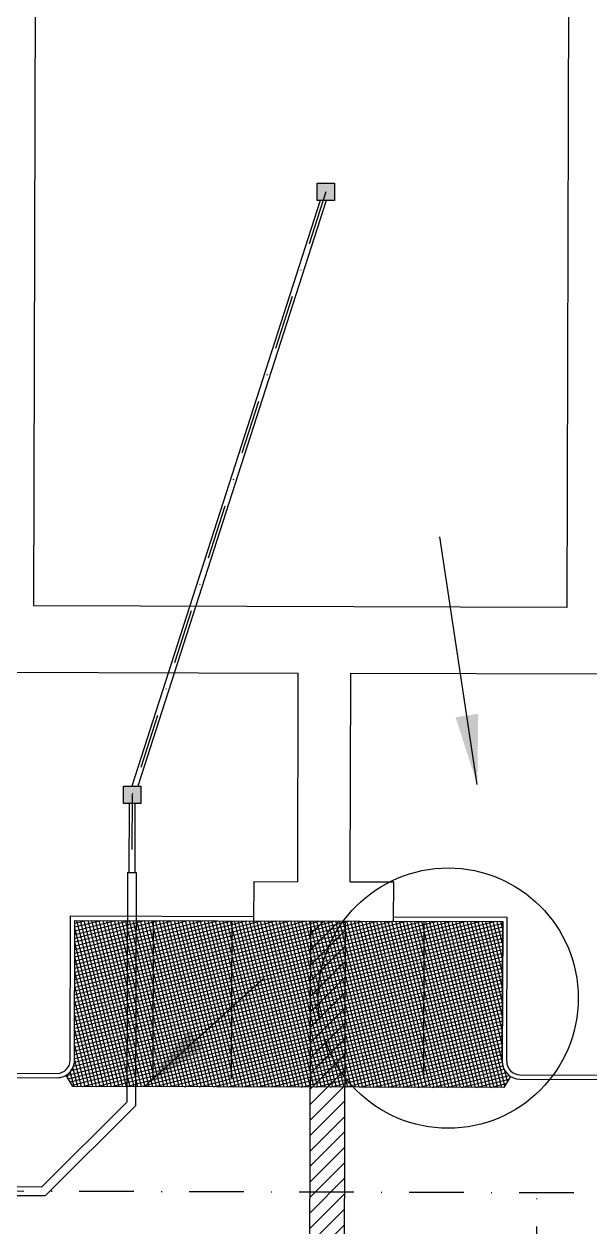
# Model space of a CAD drawing. Header units: feet. Extents: x 26064 to 27719, y 16802 to 28989.
# Drawn here: x 27354.7 to 27419.5, y 17569.4 to 17707.2 of the extents above; entities that cross this region are included whole.
import ezdxf

# ---------------------------------------------------------------- set-up
doc = ezdxf.new("R2010")
doc.units = ezdxf.units.FT
doc.header["$LTSCALE"] = 50
doc.header["$MEASUREMENT"] = 0
doc.linetypes.add('CENTERPL', pattern=[0.25, 0.125, -0.0625, 0, -0.0625])
for name, color, linetype in [('ALT-SD CL', 252, 'CENTERPL'), ('ALT-SD STRUCTURE', 252, 'Continuous'), ('ALT-SD-OUTER', 252, 'Continuous'), ('CL-ROADS', 9, 'CENTERPL'), ('CONC-5INCH-BOUNDS', 251, 'Continuous'), ('CONC-5INCH-HATCH', 251, 'Continuous'), ('CURB-B', 4, 'Continuous'), ('CURB-F', 32, 'Continuous'), ('IAN-CHECK', 221, 'Continuous'), ('PAINT-MARKINGS', 32, 'Continuous'), ('PARKSTRIPES', 32, 'Continuous'), ('SD-OUTER-PRIVATE', 6, 'Continuous'), ('SD-STRUCTURE', 6, 'Continuous'), ('SIDEWALK', 9, 'Continuous')]:
    doc.layers.add(name, color=color, linetype=linetype)
doc.styles.add('ls80', font='simplex', dxfattribs={"oblique": 15, "height": 4})
doc.dimstyles.new('dim', dxfattribs={"dimtxt": 0.18, "dimasz": 0.16, "dimexe": 0.0625, "dimexo": 0.0625, "dimgap": 0.03, "dimtad": 3, "dimdec": 4, "dimzin": 0, "dimdsep": 46, "dimtxsty": 'ls80', "dimcen": 0.09, "dimclrd": 256, "dimclre": 256, "dimclrt": 256, "dimaunit": 1, "dimadec": 4, "dimazin": 0, "dimtfac": 1, "dimtdec": 4, "dimtofl": 0, "dimtmove": 2, "dimatfit": 3, "dimfxl": 0, "dimtolj": 1, "dimtzin": 0, "dimlwd": -1, "dimlwe": -1, "dimarcsym": 0})

msp = doc.modelspace()

# ---------------------------------------------------------------- hatches: boundary and pattern name
at = {"layer": 'ALT-SD STRUCTURE'}
for points in [[(27388.26822, 17688.94687), (27390.26821, 17688.94103), (27390.26238, 17686.94104), (27388.26238, 17686.94688)], [(27366.06661, 17619.90099), (27368.0666, 17619.89516), (27368.06077, 17617.89516), (27366.06077, 17617.901)]]:
    msp.add_hatch(color=7, dxfattribs=at).paths.add_polyline_path(points)
at = {"layer": 'CONC-5INCH-HATCH'}
h = msp.add_hatch(dxfattribs=at)
h.set_pattern_fill('ANSI37', scale=3.33, angle=329.2625, style=0)
edge = h.paths.add_edge_path()
edge.add_arc((27411.47473, 17588.35279), 2, 179.8327778, 238.3087726)
edge.add_line((27410.42405, 17586.65101), (27409.63603, 17585.37467))
edge.add_line((27409.63603, 17585.37467), (27360.29058, 17585.51792))
edge.add_line((27360.29058, 17585.51792), (27359.51176, 17586.79721))
edge.add_arc((27358.47495, 17588.50748), 2, 301.2253014, 359.8327778)
edge.add_line((27360.47495, 17588.50164), (27360.52172, 17604.52749))
edge.add_line((27360.52172, 17604.52749), (27409.52151, 17604.38448))
edge.add_line((27409.52151, 17604.38448), (27409.47474, 17588.35863))
at = {"layer": 'PAINT-MARKINGS'}
h = msp.add_hatch(dxfattribs=at)
h.set_pattern_fill('ANSI31', scale=10, style=0)
h.paths.add_polyline_path([(27387.39314, 17560.43336), (27391.39312, 17560.42168), (27391.52159, 17604.43701), (27387.5216, 17604.44869)])

# ---------------------------------------------------------------- linework, layer by layer
at = {"layer": 'ALT-SD CL', "color": 7}
for p, q in [((27389.2653, 17687.94395), (27367.06369, 17618.89808)), ((27367.06369, 17618.89808), (27367.03774, 17610.0085))]:
    msp.add_line(p, q, dxfattribs=at)
at = {"layer": 'ALT-SD STRUCTURE', "color": 7, "flags": 128}
for points in [[(27388.26822, 17688.94687), (27390.26821, 17688.94103), (27390.26238, 17686.94104), (27388.26238, 17686.94688)], [(27366.06661, 17619.90099), (27368.0666, 17619.89516), (27368.06077, 17617.89516), (27366.06077, 17617.901)]]:
    msp.add_lwpolyline(points, close=True, dxfattribs=at)
at = {"layer": 'ALT-SD-OUTER', "color": 7}
for p, q in [((27388.59773, 17686.9459), (27367.03862, 17619.89816)), ((27389.29037, 17686.94388), (27367.73125, 17619.89614)), ((27366.73077, 17617.89905), (27366.70774, 17610.00946)), ((27367.39077, 17617.89712), (27367.36774, 17610.00753))]:
    msp.add_line(p, q, dxfattribs=at)
at = {"layer": 'CL-ROADS', "color": 7}
for p, q in [((26794.01811, 17575.16167), (27535.8898, 17573.00813)), ((27413.09836, 17462.41006), (27413.42219, 17573.36363))]:
    msp.add_line(p, q, dxfattribs=at)
at = {"layer": 'CONC-5INCH-BOUNDS', "color": 7, "flags": 128}
msp.add_lwpolyline([(27409.47474, 17588.35863, 0.260834608), (27410.42405, 17586.65101), (27409.63603, 17585.37467), (27360.29058, 17585.51792), (27359.51176, 17586.79721, 0.261447428), (27360.47495, 17588.50164), (27360.52172, 17604.52749), (27409.52151, 17604.38448)], format="xyb", close=True, dxfattribs=at)
at = {"layer": 'CURB-B', "color": 7, "flags": 128}
for points in [[(27359.97056, 17588.50271), (27360.02318, 17605.02895)], [(27360.02318, 17605.02895), (27381.02309, 17604.96766)], [(27397.02302, 17604.92096), (27410.02297, 17604.88302)], [(27409.97474, 17588.35717), (27410.02297, 17604.88302)], [(27346.30636, 17587.04299), (27358.46619, 17587.0075)], [(27411.47035, 17586.8528), (27426.06574, 17586.8102)]]:
    msp.add_lwpolyline(points, dxfattribs=at)
for points in [[(27358.46619, 17587.0075, 0.414135819), (27359.97056, 17588.50271)], [(27409.97474, 17588.35717, 0.414213562), (27411.47035, 17586.8528)]]:
    msp.add_lwpolyline(points, format="xyb", dxfattribs=at)
at = {"layer": 'CURB-F', "color": 7}
for p, q in [((27360.47495, 17588.50164), (27360.52172, 17604.52749)), ((27360.52172, 17604.52749), (27409.52151, 17604.38448)), ((27409.47474, 17588.35863), (27409.52151, 17604.38448)), ((27346.3049, 17586.54299), (27358.46912, 17586.50749)), ((27411.46889, 17586.3528), (27426.06428, 17586.3102))]:
    msp.add_line(p, q, dxfattribs=at)
for centre, start, end in [((27358.47495, 17588.50748), 269.8327778, 359.8327778), ((27411.47473, 17588.35279), 179.8327778, 269.8327778)]:
    msp.add_arc(centre, 2, start, end, dxfattribs=at)
at = {"layer": 'IAN-CHECK', "color": 7}
msp.add_circle((27403.27514, 17595.61953), 14.90146, dxfattribs=at)
at = {"layer": 'PAINT-MARKINGS', "color": 7}
for p, q in [((27387.39314, 17560.43336), (27387.5216, 17604.44869)), ((27391.39312, 17560.42168), (27391.52159, 17604.43701))]:
    msp.add_line(p, q, dxfattribs=at)
at = {"layer": 'PARKSTRIPES', "color": 7}
for p, q in [((27369.46915, 17586.5013), (27369.52168, 17604.50122)), ((27378.46911, 17586.47503), (27378.52164, 17604.47496)), ((27400.46901, 17586.41082), (27400.52155, 17604.41075))]:
    msp.add_line(p, q, dxfattribs=at)
at = {"layer": 'SD-OUTER-PRIVATE', "color": 7}
for p, q in [((27366.53775, 17610.00995), (27366.46096, 17583.70166)), ((27366.53775, 17610.00995), (27367.53774, 17610.00704)), ((27367.53774, 17610.00704), (27367.45975, 17583.28453)), ((27366.46096, 17583.70166), (27356.72557, 17574.02292)), ((27367.45975, 17583.28453), (27357.13686, 17573.02172)), ((27293.74393, 17574.20674), (27356.72557, 17574.02292)), ((27293.74101, 17573.20674), (27357.13686, 17573.02172))]:
    msp.add_line(p, q, dxfattribs=at)
at = {"layer": 'SIDEWALK', "color": 7}
for p, q in [((27355.79312, 17640.54756), (27356.24555, 17795.56213)), ((27416.89144, 17640.36701), (27417.34439, 17795.56213)), ((27416.89144, 17640.36701), (27355.79312, 17640.54756)), ((27351.77092, 17632.94417), (27386.10446, 17632.84061)), ((27386.03474, 17608.95305), (27386.10446, 17632.84061)), ((27392.03472, 17608.93554), (27392.10443, 17632.82251)), ((27392.10443, 17632.82251), (27420.86028, 17632.73577)), ((27381.02163, 17604.46766), (27381.03477, 17608.96764)), ((27381.03477, 17608.96764), (27386.03474, 17608.95305)), ((27392.03472, 17608.93554), (27397.0347, 17608.92094)), ((27397.02156, 17604.42096), (27397.0347, 17608.92094))]:
    msp.add_line(p, q, dxfattribs=at)

# ---------------------------------------------------------------- leaders
at = {"layer": 'SD-STRUCTURE', "color": 7}
for points, override in [([(27406.61333, 17620.07), (27402.31322, 17648.4329)], {"dimscale": 50, "dimtad": 0, "dimpost": "'"}), ([(27368.52336, 17585.55234), (27382.12963, 17597.85343)], {"dimscale": 50, "dimgap": 0.03, "dimtad": 0, "dimpost": "'"})]:
    msp.add_leader(points, dimstyle='dim', override=override, dxfattribs=at)

doc.saveas('drawing.dxf')
